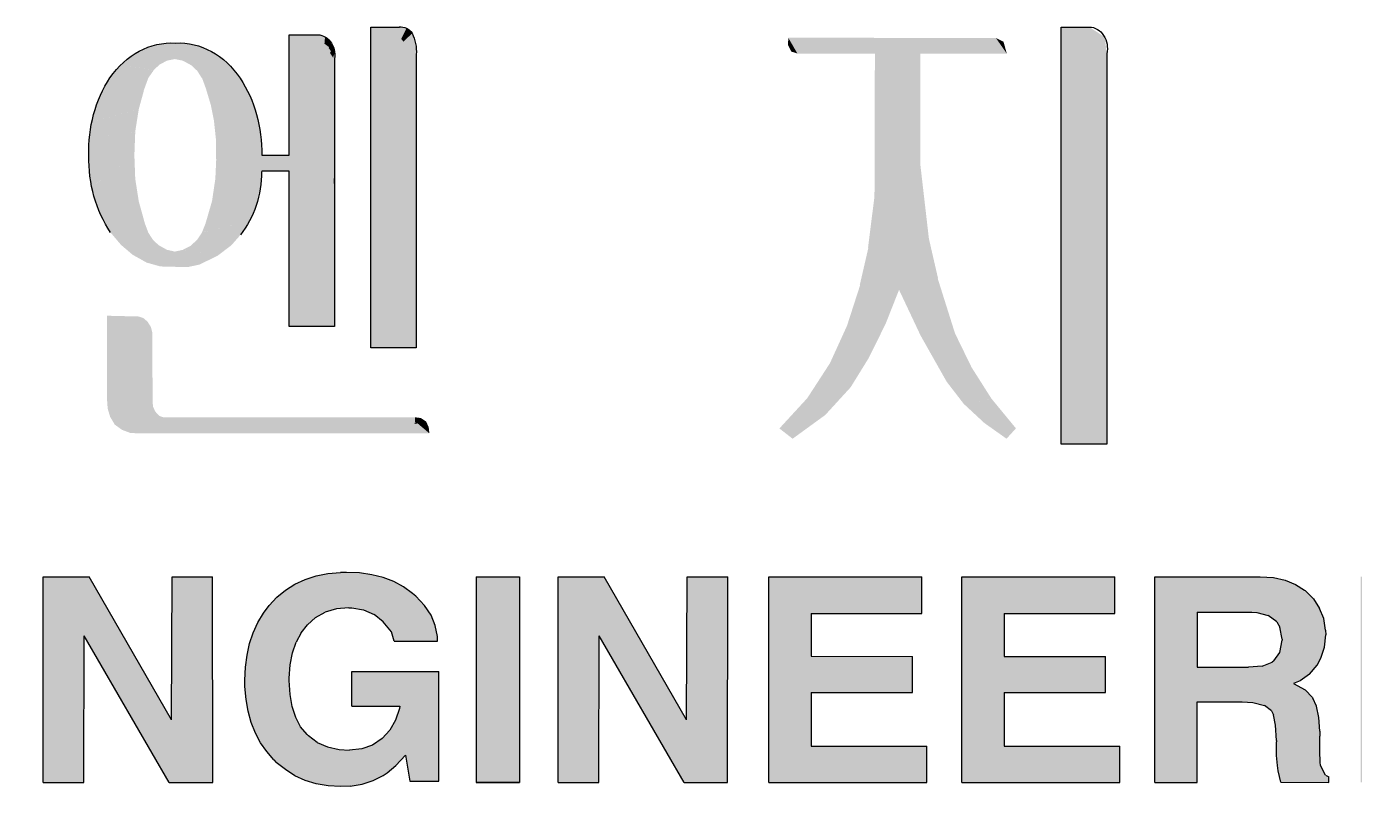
# Model space of a CAD drawing. Extents: x -20 to 861, y -20 to 614.
# Drawn here: x 413.49 to 427.07, y 30.15 to 37.92 of the extents above; entities that cross this region are included whole.
import ezdxf

# ---------------------------------------------------------------- set-up
doc = ezdxf.new("R2010")
doc.units = 0
doc.header["$LTSCALE"] = 1000
doc.header["$MEASUREMENT"] = 0
doc.layers.add('A-TEXT03', color=7, linetype='CONTINUOUS')

msp = doc.modelspace()

# ---------------------------------------------------------------- hatches: boundary and pattern name
at = {"layer": 'A-TEXT03', "ltscale": 5}
h = msp.add_hatch(color=256, dxfattribs=at)
h.paths.add_polyline_path([(413.175, 31.114), (413.177, 31.482), (412.14, 31.481), (412.138, 31.921), (413.27, 31.921), (413.272, 32.295), (411.706, 32.295), (411.707, 30.192), (413.321, 30.193), (413.322, 30.563), (412.14, 30.563), (412.138, 31.113)])
h.paths.add_polyline_path([(413.662, 30.193), (414.076, 30.192), (414.08, 31.691), (414.95, 30.192), (415.395, 30.193), (415.394, 32.296), (414.98, 32.295), (414.974, 30.833), (414.133, 32.295), (413.661, 32.294)])
h.paths.add_polyline_path([(415.724, 31.239), (415.724, 31.173), (415.736, 31.041), (415.757, 30.92), (415.789, 30.804), (415.831, 30.698), (415.883, 30.598), (415.947, 30.508), (416.02, 30.422), (416.045, 30.398), (416.138, 30.324), (416.235, 30.261), (416.341, 30.213), (416.454, 30.179), (416.575, 30.158), (416.701, 30.152), (416.8, 30.155), (416.923, 30.176), (417.035, 30.212), (417.138, 30.263), (417.179, 30.29), (417.267, 30.366), (417.365, 30.47), (417.409, 30.206), (417.706, 30.206), (417.707, 31.327), (416.817, 31.327), (416.818, 30.972), (417.309, 30.974), (417.304, 30.949), (417.263, 30.828), (417.205, 30.726), (417.128, 30.642), (417.126, 30.642), (417.03, 30.575), (416.918, 30.537), (416.792, 30.523), (416.687, 30.529), (416.568, 30.556), (416.464, 30.602), (416.367, 30.674), (416.293, 30.761), (416.244, 30.858), (416.206, 30.968), (416.185, 31.093), (416.177, 31.234), (416.177, 31.258), (416.187, 31.395), (416.21, 31.518), (416.247, 31.626), (416.299, 31.724), (416.364, 31.805), (416.445, 31.879), (416.546, 31.935), (416.66, 31.968), (416.788, 31.978), (416.817, 31.978), (416.936, 31.957), (417.044, 31.91), (417.137, 31.835), (417.221, 31.733), (417.249, 31.636), (417.693, 31.637), (417.693, 31.686), (417.67, 31.798), (417.628, 31.903), (417.561, 32.002), (417.472, 32.096), (417.437, 32.126), (417.346, 32.192), (417.246, 32.246), (417.138, 32.287), (417.021, 32.317), (416.896, 32.336), (416.761, 32.341), (416.7, 32.341), (416.572, 32.329), (416.451, 32.304), (416.339, 32.268), (416.236, 32.221), (416.139, 32.16), (416.052, 32.087), (415.973, 32.003), (415.914, 31.925), (415.856, 31.828), (415.808, 31.724), (415.771, 31.614), (415.746, 31.495), (415.729, 31.371)])
h.paths.add_polyline_path([(418.532, 32.295), (418.089, 32.294), (418.087, 30.191), (418.532, 30.192)])
h = msp.add_hatch(color=256, dxfattribs=at)
h.paths.add_polyline_path([(425.459, 31.017), (425.919, 31.016), (426.029, 31.01), (426.146, 30.98), (426.217, 30.926), (426.24, 30.884), (426.26, 30.777), (426.268, 30.62), (426.268, 30.609), (426.271, 30.468), (426.281, 30.367), (426.288, 30.312), (426.315, 30.194), (426.804, 30.193), (426.804, 30.25), (426.77, 30.267), (426.719, 30.366), (426.717, 30.401), (426.713, 30.514), (426.712, 30.665), (426.712, 30.716), (426.702, 30.857), (426.677, 30.971), (426.641, 31.055), (426.637, 31.061), (426.563, 31.138), (426.442, 31.205), (426.512, 31.232), (426.608, 31.301), (426.685, 31.392), (426.724, 31.465), (426.761, 31.577), (426.773, 31.701), (426.77, 31.749), (426.752, 31.868), (426.709, 31.973), (426.647, 32.07), (426.562, 32.155), (426.556, 32.159), (426.465, 32.218), (426.357, 32.261), (426.238, 32.287), (426.101, 32.295), (425.027, 32.295), (425.027, 30.193), (425.459, 30.192)])
h.paths.add_polyline_path([(425.459, 31.372), (425.459, 31.933), (426.016, 31.933), (426.069, 31.931), (426.186, 31.901), (426.272, 31.836), (426.305, 31.779), (426.328, 31.658), (426.326, 31.647), (426.305, 31.521), (426.244, 31.435), (426.224, 31.421), (426.123, 31.383), (425.983, 31.371)], flags=16)
h.paths.add_polyline_path([(427.13, 30.193), (427.575, 30.192), (427.574, 32.295), (427.129, 32.296)])
h.paths.add_polyline_path([(428.387, 31.693), (429.257, 30.194), (429.701, 30.192), (429.701, 32.295), (429.287, 32.294), (429.281, 30.832), (428.439, 32.294), (427.968, 32.295), (427.969, 30.193), (428.383, 30.191)])
h.paths.add_polyline_path([(430.095, 30.805), (430.138, 30.698), (430.189, 30.599), (430.254, 30.507), (430.327, 30.424), (430.352, 30.4), (430.445, 30.324), (430.542, 30.26), (430.648, 30.213), (430.761, 30.178), (430.882, 30.159), (431.01, 30.152), (431.106, 30.157), (431.23, 30.175), (431.342, 30.211), (431.445, 30.263), (431.486, 30.292), (431.574, 30.367), (431.672, 30.469), (431.716, 30.208), (432.013, 30.208), (432.014, 31.326), (431.124, 31.326), (431.124, 30.974), (431.615, 30.973), (431.611, 30.949), (431.57, 30.83), (431.512, 30.728), (431.433, 30.642), (431.337, 30.575), (431.225, 30.536), (431.101, 30.522), (430.996, 30.53), (430.874, 30.556), (430.771, 30.601), (430.673, 30.674), (430.6, 30.763), (430.551, 30.857), (430.512, 30.967), (430.492, 31.092), (430.484, 31.233), (430.484, 31.26), (430.494, 31.394), (430.517, 31.517), (430.554, 31.628), (430.606, 31.723), (430.671, 31.807), (430.752, 31.88), (430.853, 31.934), (430.967, 31.968), (431.095, 31.98), (431.126, 31.978), (431.243, 31.959), (431.351, 31.911), (431.444, 31.835), (431.528, 31.734), (431.558, 31.638), (432, 31.636), (432, 31.687), (431.977, 31.797), (431.934, 31.902), (431.868, 32.003), (431.779, 32.097), (431.746, 32.126), (431.653, 32.193), (431.553, 32.245), (431.445, 32.288), (431.328, 32.318), (431.202, 32.335), (431.068, 32.343), (431.006, 32.34), (430.879, 32.328), (430.758, 32.305), (430.646, 32.269), (430.543, 32.22), (430.446, 32.16), (430.359, 32.086), (430.28, 32.002), (430.221, 31.925), (430.163, 31.827), (430.115, 31.724), (430.078, 31.613), (430.053, 31.496), (430.036, 31.371), (430.03, 31.239), (430.033, 31.173), (430.043, 31.043), (430.064, 30.92)])
h.paths.add_polyline_path([(434.376, 30.776), (434.329, 30.874), (434.297, 30.984), (434.276, 31.11), (434.271, 31.246), (434.271, 31.275), (434.281, 31.414), (434.304, 31.539), (434.341, 31.647), (434.39, 31.742), (434.454, 31.822), (434.469, 31.835), (434.563, 31.907), (434.673, 31.947), (434.794, 31.961), (434.845, 31.959), (434.97, 31.941), (435.076, 31.895), (435.164, 31.823), (435.221, 31.731), (435.268, 31.601), (435.713, 31.603), (435.703, 31.673), (435.674, 31.787), (435.629, 31.895), (435.564, 31.996), (435.482, 32.087), (435.46, 32.109), (435.371, 32.181), (435.274, 32.238), (435.168, 32.283), (435.053, 32.315), (434.928, 32.334), (434.796, 32.342), (434.736, 32.339), (434.611, 32.328), (434.492, 32.302), (434.382, 32.262), (434.279, 32.211), (434.185, 32.144), (434.1, 32.064), (434.069, 32.031), (434.001, 31.944), (433.945, 31.849), (433.899, 31.745), (433.863, 31.635), (433.837, 31.514), (433.823, 31.386), (433.817, 31.252), (433.818, 31.19), (433.828, 31.056), (433.846, 30.93), (433.876, 30.812), (433.914, 30.704), (433.963, 30.603), (434.021, 30.513), (434.09, 30.43), (434.13, 30.391), (434.216, 30.317), (434.314, 30.258), (434.42, 30.21), (434.534, 30.178), (434.658, 30.159), (434.79, 30.151), (434.878, 30.154), (435.006, 30.171), (435.122, 30.2), (435.23, 30.243), (435.33, 30.299), (435.42, 30.367), (435.449, 30.394), (435.523, 30.478), (435.586, 30.573), (435.638, 30.68), (435.681, 30.797), (435.713, 30.927), (435.269, 30.926), (435.236, 30.82), (435.182, 30.716), (435.106, 30.634), (435.031, 30.585), (434.921, 30.544), (434.791, 30.532), (434.666, 30.547), (434.56, 30.588), (434.467, 30.655), (434.391, 30.747)])
h.paths.add_polyline_path([(436.365, 30.326), (436.471, 30.265), (436.588, 30.215), (436.613, 30.207), (436.727, 30.177), (436.848, 30.158), (436.976, 30.152), (437.007, 30.153), (437.128, 30.162), (437.249, 30.183), (437.365, 30.219), (437.42, 30.239), (437.532, 30.293), (437.631, 30.36), (437.72, 30.44), (437.797, 30.528), (437.816, 30.557), (437.873, 30.65), (437.916, 30.754), (437.953, 30.864), (437.978, 30.983), (437.993, 31.111), (437.998, 31.248), (437.996, 31.294), (437.988, 31.428), (437.97, 31.551), (437.94, 31.668), (437.902, 31.775), (437.853, 31.876), (437.793, 31.968), (437.762, 32.01), (437.679, 32.093), (437.586, 32.167), (437.48, 32.228), (437.363, 32.278), (437.339, 32.286), (437.222, 32.316), (437.101, 32.335), (436.975, 32.341), (436.944, 32.341), (436.823, 32.331), (436.702, 32.31), (436.584, 32.274), (436.531, 32.254), (436.419, 32.2), (436.318, 32.133), (436.231, 32.056), (436.155, 31.965), (436.135, 31.938), (436.081, 31.845), (436.035, 31.742), (435.999, 31.631), (435.973, 31.512), (435.959, 31.384), (435.953, 31.248), (435.953, 31.197), (435.963, 31.065), (435.982, 30.942), (436.011, 30.825), (436.049, 30.718), (436.099, 30.617), (436.159, 30.525), (436.19, 30.483), (436.272, 30.4)])
h.paths.add_polyline_path([(436.574, 30.691), (436.511, 30.774), (436.462, 30.871), (436.426, 30.983), (436.405, 31.108), (436.398, 31.249), (436.397, 31.295), (436.41, 31.429), (436.435, 31.551), (436.474, 31.659), (436.528, 31.752), (436.596, 31.829), (436.638, 31.865), (436.738, 31.925), (436.85, 31.961), (436.976, 31.973), (437.035, 31.971), (437.154, 31.948), (437.26, 31.898), (437.356, 31.826), (437.376, 31.804), (437.44, 31.723), (437.489, 31.625), (437.525, 31.513), (437.546, 31.387), (437.554, 31.249), (437.552, 31.2), (437.54, 31.066), (437.514, 30.945), (437.475, 30.836), (437.421, 30.746), (437.351, 30.666), (437.312, 30.633), (437.213, 30.572), (437.101, 30.534), (436.976, 30.522), (436.916, 30.526), (436.797, 30.55), (436.691, 30.597), (436.596, 30.669)], flags=16)
h = msp.add_hatch(color=256, dxfattribs=at)
h.paths.add_polyline_path([(419.344, 31.693), (420.216, 30.192), (420.659, 30.193), (420.661, 32.296), (420.245, 32.295), (420.238, 30.833), (419.397, 32.295), (418.926, 32.296), (418.926, 30.193), (419.342, 30.192)])
h.paths.add_polyline_path([(421.512, 31.483), (421.513, 31.921), (422.645, 31.921), (422.645, 32.295), (421.081, 32.294), (421.079, 30.192), (422.696, 30.193), (422.695, 30.563), (421.513, 30.565), (421.513, 31.113), (422.55, 31.114), (422.549, 31.482)])
h.paths.add_polyline_path([(423.487, 31.482), (423.486, 31.92), (424.618, 31.92), (424.617, 32.294), (423.054, 32.296), (423.054, 30.193), (424.668, 30.192), (424.668, 30.564), (423.485, 30.564), (423.486, 31.112), (424.523, 31.114), (424.522, 31.481)])

# ---------------------------------------------------------------- linework, layer by layer
at = {"layer": 'A-TEXT03'}
for p, q in [((417.011, 34.638), (417.011, 37.919)), ((417.011, 37.919), (417.303, 37.919)), ((424.07, 33.653), (424.07, 37.919)), ((424.07, 37.919), (424.357, 37.919)), ((416.175, 36.607), (416.175, 37.839)), ((416.175, 37.839), (416.448, 37.839)), ((417.476, 37.639), (417.476, 34.638)), ((424.535, 37.645), (424.535, 33.653)), ((416.64, 37.594), (416.64, 34.857)), ((415.896, 36.607), (416.175, 36.607)), ((416.175, 36.443), (415.896, 36.443)), ((416.175, 34.857), (416.175, 36.443)), ((416.64, 34.857), (416.175, 34.857)), ((417.476, 34.638), (417.011, 34.638)), ((424.535, 33.653), (424.07, 33.653)), ((416.451, 32.304), (416.572, 32.329)), ((416.572, 32.329), (416.7, 32.341)), ((416.761, 32.341), (416.7, 32.341)), ((416.896, 32.336), (416.761, 32.341)), ((417.021, 32.317), (416.896, 32.336)), ((417.138, 32.287), (417.021, 32.317)), ((413.661, 32.294), (414.133, 32.295)), ((413.662, 30.193), (413.661, 32.294)), ((414.974, 30.833), (414.133, 32.295)), ((414.974, 30.833), (414.98, 32.295)), ((414.98, 32.295), (415.394, 32.296)), ((415.395, 30.193), (415.394, 32.296)), ((416.139, 32.16), (416.236, 32.221)), ((416.236, 32.221), (416.339, 32.268)), ((416.339, 32.268), (416.451, 32.304)), ((417.246, 32.246), (417.138, 32.287)), ((417.346, 32.192), (417.246, 32.246)), ((417.437, 32.126), (417.346, 32.192)), ((418.089, 32.294), (418.087, 30.191)), ((418.089, 32.294), (418.532, 32.295)), ((418.532, 32.295), (418.532, 30.192)), ((418.926, 32.296), (419.397, 32.295)), ((418.926, 30.193), (418.926, 32.296)), ((420.238, 30.833), (419.397, 32.295)), ((420.238, 30.833), (420.245, 32.295)), ((420.245, 32.295), (420.661, 32.296)), ((420.659, 30.193), (420.661, 32.296)), ((421.079, 30.192), (421.081, 32.294)), ((421.081, 32.294), (422.645, 32.295)), ((422.645, 31.921), (422.645, 32.295)), ((423.054, 30.193), (423.054, 32.296)), ((423.054, 32.296), (424.617, 32.294)), ((424.618, 31.92), (424.617, 32.294)), ((425.027, 30.193), (425.027, 32.295)), ((425.027, 32.295), (426.101, 32.295)), ((426.101, 32.295), (426.238, 32.287)), ((426.238, 32.287), (426.357, 32.261)), ((426.357, 32.261), (426.465, 32.218)), ((426.465, 32.218), (426.556, 32.159)), ((415.973, 32.003), (416.052, 32.087)), ((416.052, 32.087), (416.139, 32.16)), ((417.472, 32.096), (417.437, 32.126)), ((417.561, 32.002), (417.472, 32.096)), ((426.556, 32.159), (426.562, 32.155)), ((426.562, 32.155), (426.647, 32.07)), ((426.647, 32.07), (426.709, 31.973)), ((415.856, 31.828), (415.914, 31.925)), ((415.914, 31.925), (415.973, 32.003)), ((416.445, 31.879), (416.546, 31.935)), ((416.66, 31.968), (416.546, 31.935)), ((416.788, 31.978), (416.66, 31.968)), ((416.788, 31.978), (416.817, 31.978)), ((416.817, 31.978), (416.936, 31.957)), ((416.936, 31.957), (417.044, 31.91)), ((417.137, 31.835), (417.044, 31.91)), ((417.628, 31.903), (417.561, 32.002)), ((417.67, 31.798), (417.628, 31.903)), ((421.513, 31.921), (421.512, 31.483)), ((421.513, 31.921), (422.645, 31.921)), ((423.486, 31.92), (424.618, 31.92)), ((423.486, 31.92), (423.487, 31.482)), ((425.459, 31.933), (425.459, 31.372)), ((425.459, 31.933), (426.016, 31.933)), ((426.016, 31.933), (426.069, 31.931)), ((426.069, 31.931), (426.186, 31.901)), ((426.272, 31.836), (426.186, 31.901)), ((426.752, 31.868), (426.709, 31.973)), ((415.808, 31.724), (415.856, 31.828)), ((416.299, 31.724), (416.364, 31.805)), ((416.364, 31.805), (416.445, 31.879)), ((417.221, 31.733), (417.137, 31.835)), ((417.693, 31.686), (417.67, 31.798)), ((426.272, 31.836), (426.305, 31.779)), ((426.328, 31.658), (426.305, 31.779)), ((426.77, 31.749), (426.752, 31.868)), ((414.076, 30.192), (414.08, 31.691)), ((414.95, 30.192), (414.08, 31.691)), ((415.771, 31.614), (415.808, 31.724)), ((416.299, 31.724), (416.247, 31.626)), ((417.249, 31.636), (417.221, 31.733)), ((417.249, 31.636), (417.693, 31.637)), ((417.693, 31.637), (417.693, 31.686)), ((419.342, 30.192), (419.344, 31.693)), ((420.216, 30.192), (419.344, 31.693)), ((426.305, 31.521), (426.326, 31.647)), ((426.328, 31.658), (426.326, 31.647)), ((426.761, 31.577), (426.773, 31.701)), ((426.77, 31.749), (426.773, 31.701)), ((415.729, 31.371), (415.746, 31.495)), ((415.746, 31.495), (415.771, 31.614)), ((416.187, 31.395), (416.21, 31.518)), ((416.21, 31.518), (416.247, 31.626)), ((426.244, 31.435), (426.305, 31.521)), ((426.724, 31.465), (426.761, 31.577)), ((415.724, 31.239), (415.729, 31.371)), ((416.177, 31.258), (416.187, 31.395)), ((421.512, 31.483), (422.549, 31.482)), ((422.55, 31.114), (422.549, 31.482)), ((423.487, 31.482), (424.522, 31.481)), ((424.523, 31.114), (424.522, 31.481)), ((425.459, 31.372), (425.983, 31.371)), ((426.123, 31.383), (425.983, 31.371)), ((426.123, 31.383), (426.224, 31.421)), ((426.244, 31.435), (426.224, 31.421)), ((426.608, 31.301), (426.685, 31.392)), ((426.685, 31.392), (426.724, 31.465)), ((415.724, 31.173), (415.724, 31.239)), ((416.177, 31.234), (416.177, 31.258)), ((416.185, 31.093), (416.177, 31.234)), ((416.818, 30.972), (416.817, 31.327)), ((416.817, 31.327), (417.707, 31.327)), ((417.706, 30.206), (417.707, 31.327)), ((426.512, 31.232), (426.442, 31.205)), ((426.608, 31.301), (426.512, 31.232)), ((415.736, 31.041), (415.724, 31.173)), ((416.206, 30.968), (416.185, 31.093)), ((421.513, 31.113), (422.55, 31.114)), ((421.513, 31.113), (421.513, 30.565)), ((423.486, 31.112), (423.485, 30.564)), ((423.486, 31.112), (424.523, 31.114)), ((426.442, 31.205), (426.563, 31.138)), ((426.563, 31.138), (426.637, 31.061)), ((415.757, 30.92), (415.736, 31.041)), ((416.244, 30.858), (416.206, 30.968)), ((416.818, 30.972), (417.309, 30.974)), ((417.309, 30.974), (417.304, 30.949)), ((425.459, 31.017), (425.919, 31.016)), ((425.459, 30.192), (425.459, 31.017)), ((425.919, 31.016), (426.029, 31.01)), ((426.029, 31.01), (426.146, 30.98)), ((426.217, 30.926), (426.146, 30.98)), ((426.637, 31.061), (426.641, 31.055)), ((426.677, 30.971), (426.641, 31.055)), ((426.702, 30.857), (426.677, 30.971)), ((414.974, 30.833), (414.974, 30.833)), ((415.789, 30.804), (415.757, 30.92)), ((416.293, 30.761), (416.244, 30.858)), ((417.263, 30.828), (417.205, 30.726)), ((417.304, 30.949), (417.263, 30.828)), ((420.238, 30.833), (420.238, 30.833)), ((426.217, 30.926), (426.24, 30.884)), ((426.26, 30.777), (426.24, 30.884)), ((426.712, 30.716), (426.702, 30.857)), ((415.831, 30.698), (415.789, 30.804)), ((415.883, 30.598), (415.831, 30.698)), ((416.36, 30.683), (416.293, 30.761)), ((416.36, 30.683), (416.373, 30.669)), ((417.205, 30.726), (417.128, 30.642)), ((426.268, 30.62), (426.26, 30.777)), ((426.712, 30.716), (426.712, 30.665)), ((415.947, 30.508), (415.883, 30.598)), ((416.464, 30.602), (416.373, 30.669)), ((416.464, 30.602), (416.568, 30.556)), ((416.568, 30.556), (416.687, 30.529)), ((417.03, 30.575), (416.918, 30.537)), ((417.126, 30.642), (417.03, 30.575)), ((417.128, 30.642), (417.126, 30.642)), ((421.513, 30.565), (422.695, 30.563)), ((422.696, 30.193), (422.695, 30.563)), ((423.485, 30.564), (424.668, 30.564)), ((424.668, 30.192), (424.668, 30.564)), ((426.268, 30.62), (426.268, 30.609)), ((426.271, 30.468), (426.268, 30.609)), ((426.713, 30.514), (426.712, 30.665)), ((416.02, 30.422), (415.947, 30.508)), ((416.02, 30.422), (416.045, 30.398)), ((416.687, 30.529), (416.792, 30.523)), ((416.918, 30.537), (416.792, 30.523)), ((416.792, 30.523), (416.792, 30.523)), ((417.267, 30.366), (417.365, 30.47)), ((417.365, 30.47), (417.409, 30.206)), ((426.281, 30.367), (426.271, 30.468)), ((426.717, 30.401), (426.713, 30.514)), ((416.138, 30.324), (416.045, 30.398)), ((416.235, 30.261), (416.138, 30.324)), ((417.138, 30.263), (417.179, 30.29)), ((417.179, 30.29), (417.267, 30.366)), ((426.288, 30.312), (426.281, 30.367)), ((426.315, 30.194), (426.288, 30.312)), ((426.719, 30.366), (426.717, 30.401)), ((426.77, 30.267), (426.719, 30.366)), ((413.662, 30.193), (414.076, 30.192)), ((414.95, 30.192), (415.395, 30.193)), ((416.341, 30.213), (416.235, 30.261)), ((416.454, 30.179), (416.341, 30.213)), ((416.575, 30.158), (416.454, 30.179)), ((416.701, 30.152), (416.575, 30.158)), ((416.8, 30.155), (416.701, 30.152)), ((416.8, 30.155), (416.923, 30.176)), ((416.923, 30.176), (417.035, 30.212)), ((417.035, 30.212), (417.138, 30.263)), ((417.409, 30.206), (417.706, 30.206)), ((418.087, 30.191), (418.532, 30.192)), ((418.087, 30.191), (418.532, 30.192)), ((418.532, 30.192), (418.087, 30.191)), ((418.532, 30.192), (418.532, 30.192)), ((418.926, 30.193), (419.342, 30.192)), ((420.216, 30.192), (420.659, 30.193)), ((421.079, 30.192), (422.696, 30.193)), ((423.054, 30.193), (424.668, 30.192)), ((425.027, 30.193), (425.459, 30.192)), ((426.315, 30.194), (426.804, 30.193)), ((426.77, 30.267), (426.804, 30.25)), ((426.804, 30.193), (426.804, 30.25))]:
    msp.add_line(p, q, dxfattribs=at)
at = {"layer": 'A-TEXT03', "extrusion": (0, 0, -1)}
for centre, major_axis, start_param, end_param in [((417.315, 37.735), (0, 0.185), 6.204104, 7.143203), ((424.354, 37.699), (0, 0.22), 0.020117, 1.817633), ((414.978, 36.798), (0, 0.958), 5.392388, 6.328094), ((415.046, 36.816), (0, 0.94), 6.244123, 7.190684), ((416.465, 37.631), (0, 0.209), 6.185791, 8.034812), ((417.162, 37.668), (0, 0.37), 1.041209, 1.650533), ((415.172, 36.652), (0, 1.228), 4.673665, 5.368104), ((414.847, 36.638), (0, 1.234), 0.910536, 1.596028), ((415.164, 36.57), (0, 1.218), 4.046404, 4.740095), ((415.08, 36.444), (0, 0.959), 1.572312, 2.316645)]:
    msp.add_ellipse(centre, major_axis=major_axis, ratio=0.85, start_param=start_param, end_param=end_param, dxfattribs=at)
at = {"layer": 'A-TEXT03'}
for points in [[(417.011, 37.919), (417.303, 37.919), (417.009, 37.418), (417.474, 37.414)], [(417.303, 37.919), (417.375, 37.904), (417.293, 37.688)], [(417.375, 37.904), (417.375, 37.904), (417.322, 37.797), (417.345, 37.769)], [(417.345, 37.769), (417.345, 37.769), (417.375, 37.904)], [(417.375, 37.904), (417.434, 37.855), (417.345, 37.769)], [(424.07, 37.919), (424.357, 37.919), (424.07, 33.653), (424.535, 33.653)], [(424.357, 37.919), (424.514, 37.815), (424.535, 33.653)], [(414.867, 37.747), (414.716, 37.705), (414.927, 37.575)], [(414.867, 37.747), (415.015, 37.755), (414.927, 37.575), (415.008, 37.591)], [(415.015, 37.755), (415.167, 37.744), (415.008, 37.591), (415.089, 37.575)], [(415.167, 37.744), (415.311, 37.703), (415.089, 37.575), (415.168, 37.532)], [(416.175, 37.839), (416.448, 37.839), (416.175, 34.857), (416.64, 34.857)], [(416.448, 37.839), (416.544, 37.823), (416.64, 34.857), (416.632, 37.643)], [(416.544, 37.823), (416.595, 37.773), (416.537, 37.749), (416.592, 37.707)], [(416.595, 37.773), (416.626, 37.719), (416.581, 37.704), (416.623, 37.642)], [(417.434, 37.855), (417.471, 37.752), (417.307, 37.791), (417.34, 37.617)], [(417.469, 37.751), (417.476, 37.639), (417.349, 37.689), (417.408, 37.488)], [(421.278, 37.81), (421.277, 37.734), (421.372, 37.648), (421.309, 37.668)], [(421.278, 37.81), (423.402, 37.806), (421.372, 37.648), (423.513, 37.646)], [(423.402, 37.806), (423.479, 37.769), (423.513, 37.646)], [(424.514, 37.814), (424.535, 37.645), (424.535, 33.653)], [(414.579, 37.633), (414.462, 37.535), (414.856, 37.538), (414.787, 37.475)], [(414.579, 37.633), (414.716, 37.705), (414.851, 37.534), (414.927, 37.575)], [(415.311, 37.703), (415.447, 37.629), (415.169, 37.534), (415.233, 37.474)], [(415.447, 37.629), (415.566, 37.526), (415.234, 37.475), (415.284, 37.396)], [(416.626, 37.719), (416.641, 37.657), (416.594, 37.653), (416.626, 37.605)], [(416.632, 37.626), (416.641, 37.657), (416.619, 37.415), (416.64, 37.412)], [(417.476, 37.639), (417.431, 37.54), (417.474, 37.414)], [(421.372, 37.648), (423.513, 37.646), (422.164, 37.646), (422.629, 37.646)], [(422.164, 37.646), (422.629, 37.646), (422.16, 36.186), (422.629, 36.509)], [(414.462, 37.535), (414.79, 37.474), (414.345, 37.4), (414.735, 37.396)], [(415.566, 37.526), (415.676, 37.394), (415.286, 37.397), (415.324, 37.293)], [(414.345, 37.4), (414.736, 37.396), (414.269, 37.263), (414.688, 37.264)], [(415.324, 37.293), (415.676, 37.394), (415.375, 37.124), (415.772, 37.213)], [(416.633, 37.413), (416.64, 37.412), (416.625, 37.101), (416.64, 37.092)], [(417.009, 37.418), (417.474, 37.414), (417.011, 34.638), (417.476, 34.638)], [(414.269, 37.263), (414.69, 37.264), (414.209, 37.122), (414.639, 37.079)], [(415.375, 37.124), (415.772, 37.213), (415.407, 36.966), (415.818, 37.101)], [(414.16, 36.946), (414.639, 37.079), (414.135, 36.779), (414.602, 36.845)], [(414.209, 37.122), (414.16, 36.946), (414.638, 37.079)], [(415.407, 36.966), (415.818, 37.101), (415.429, 36.758), (415.864, 36.933)], [(416.634, 37.096), (416.64, 37.092), (416.628, 36.797), (416.64, 36.792)], [(415.429, 36.758), (415.864, 36.933), (415.43, 36.57), (415.889, 36.775)], [(414.135, 36.779), (414.603, 36.845), (414.134, 36.728), (414.594, 36.607)], [(416.634, 36.795), (416.64, 36.792), (416.63, 36.476), (416.639, 36.475)], [(414.134, 36.728), (414.136, 36.443), (414.594, 36.607)], [(415.431, 36.571), (415.889, 36.775), (415.422, 36.374), (415.896, 36.607)], [(414.136, 36.443), (414.159, 36.279), (414.594, 36.607)], [(414.158, 36.278), (414.594, 36.607), (414.206, 36.11), (414.603, 36.366)], [(415.423, 36.375), (415.896, 36.607), (415.388, 36.139), (415.896, 36.443)], [(415.896, 36.607), (416.175, 36.607), (415.896, 36.443), (416.175, 36.443)], [(415.388, 36.139), (415.896, 36.443), (415.321, 35.908), (415.881, 36.265)], [(416.635, 36.475), (416.639, 36.475), (416.632, 36.316), (416.64, 36.313)], [(422.16, 36.186), (422.629, 36.509), (422.094, 35.663), (422.718, 35.739)], [(414.206, 36.11), (414.603, 36.366), (414.27, 35.957), (414.639, 36.136)], [(415.388, 36.139), (415.881, 36.265), (415.321, 35.908), (415.837, 36.095)], [(416.627, 36.32), (416.64, 36.313), (416.626, 36.148), (416.64, 34.857)], [(414.267, 35.956), (414.639, 36.136), (414.35, 35.818), (414.702, 35.908)], [(415.321, 35.908), (415.837, 36.095), (415.285, 35.818), (415.77, 35.936)], [(414.35, 35.818), (414.702, 35.908), (414.457, 35.691), (414.736, 35.817)], [(415.286, 35.818), (415.77, 35.936), (415.234, 35.741), (415.666, 35.778)], [(414.457, 35.691), (414.735, 35.818), (414.577, 35.589), (414.787, 35.738)], [(414.787, 35.738), (414.85, 35.681), (414.577, 35.589), (414.715, 35.512)], [(415.234, 35.741), (415.666, 35.778), (415.165, 35.678), (415.586, 35.687)], [(422.094, 35.663), (422.411, 35.231), (422.717, 35.751)], [(422.717, 35.751), (422.809, 35.351), (422.411, 35.231), (422.632, 34.762)], [(414.577, 35.589), (414.715, 35.512), (414.715, 35.512)], [(414.851, 35.683), (414.929, 35.639), (414.714, 35.511), (414.86, 35.47)], [(414.929, 35.64), (414.86, 35.47), (415.137, 35.463)], [(414.929, 35.64), (415.008, 35.622), (415.137, 35.463), (415.259, 35.489)], [(415.095, 35.641), (415.444, 35.579), (415.008, 35.622), (415.259, 35.489)], [(415.165, 35.678), (415.586, 35.687), (415.09, 35.642), (415.444, 35.579)], [(422.097, 35.659), (422.01, 35.282), (422.411, 35.231), (422.275, 34.886)], [(422.807, 35.345), (422.983, 34.786), (422.632, 34.762)], [(422.013, 35.278), (421.879, 34.863), (422.275, 34.886), (422.102, 34.535)], [(422.411, 35.231), (422.632, 34.762), (422.632, 34.762)], [(414.315, 34.966), (414.639, 34.958), (414.315, 34.105), (414.78, 34.093)], [(414.728, 34.906), (414.763, 34.851), (414.613, 34.727), (414.688, 34.554)], [(414.639, 34.958), (414.685, 34.943), (414.635, 34.805), (414.648, 34.709)], [(414.685, 34.943), (414.728, 34.906), (414.635, 34.805), (414.664, 34.671)], [(414.763, 34.851), (414.778, 34.792), (414.669, 34.583), (414.671, 34.554)], [(414.778, 34.792), (414.685, 34.594), (414.78, 34.093)], [(421.879, 34.863), (421.705, 34.481), (422.102, 34.535), (421.916, 34.234)], [(422.983, 34.786), (423.152, 34.439), (422.632, 34.762), (422.898, 34.291)], [(422.632, 34.762), (422.898, 34.291), (422.898, 34.291)], [(421.705, 34.481), (421.473, 34.123), (421.916, 34.234), (421.656, 33.95)], [(423.152, 34.439), (423.355, 34.119), (422.898, 34.291), (423.103, 34.058)], [(422.898, 34.291), (423.073, 34.064), (423.283, 33.869)], [(422.898, 34.291), (423.283, 33.869), (423.51, 33.708)], [(414.315, 34.105), (414.78, 34.093), (414.321, 34.016), (414.785, 34.035)], [(421.473, 34.123), (421.473, 34.123), (421.188, 33.813), (421.656, 33.95)], [(423.348, 34.117), (423.606, 33.814), (423.103, 34.058), (423.51, 33.708)], [(423.355, 34.119), (423.348, 34.117), (423.606, 33.814)], [(414.321, 34.016), (414.785, 34.035), (414.347, 33.93), (414.808, 33.985)], [(414.347, 33.931), (414.393, 33.853), (414.808, 33.986)], [(414.728, 33.978), (414.808, 33.986), (414.393, 33.853), (414.84, 33.95)], [(414.393, 33.853), (414.467, 33.799), (414.808, 33.985), (414.848, 33.942)], [(414.848, 33.942), (414.896, 33.925), (414.467, 33.799), (414.553, 33.767)], [(414.808, 33.986), (414.808, 33.986), (414.808, 33.986)], [(421.188, 33.813), (421.323, 33.708), (421.656, 33.95)], [(414.553, 33.767), (414.895, 33.925), (414.635, 33.763), (414.944, 33.927)], [(414.944, 33.927), (417.463, 33.927), (414.635, 33.763), (417.61, 33.763)], [(417.522, 33.92), (417.577, 33.883), (417.456, 33.86), (417.456, 33.858)], [(417.456, 33.86), (417.456, 33.858), (417.456, 33.858)], [(417.463, 33.927), (417.522, 33.92), (417.461, 33.877), (417.506, 33.858)], [(417.577, 33.883), (417.603, 33.826), (417.489, 33.865), (417.61, 33.763)]]:
    msp.add_solid(points, dxfattribs=at)

doc.saveas('drawing.dxf')
